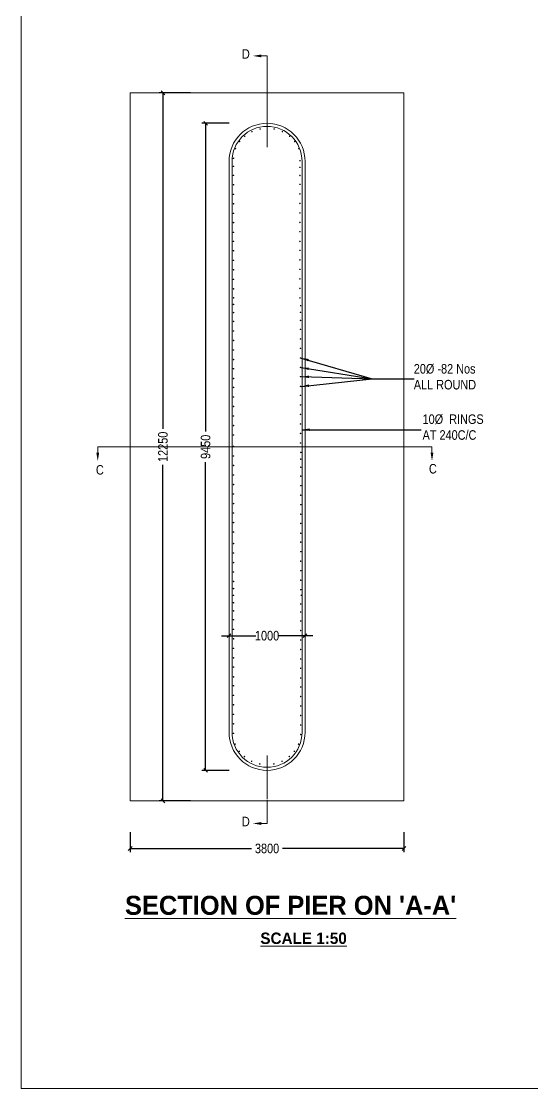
# Model space of a CAD drawing. Header units: millimetres. Extents: x 1287630 to 2675800, y -74961 to 3960.
# Drawn here: x 1287630 to 1301081, y -51040 to -23000 of the extents above; entities that cross this region are included whole.
import ezdxf

# ---------------------------------------------------------------- set-up
doc = ezdxf.new("R2010")
doc.units = ezdxf.units.MM
doc.layers.add('abutment', color=7, linetype='Continuous')
doc.layers.add('canal', color=7, linetype='Continuous')
doc.styles.add('ARIAL NARROW', font='ARIALN.TTF')
doc.styles.add('arn', font='ARIALN.TTF')
doc.styles.add('CITYBLUEPR', font='cityb___.ttf')
doc.dimstyles.new('STANDARD$0', dxfattribs={"dimscale": 88.888889, "dimtxt": 0.02, "dimasz": 0.02, "dimexe": 0.05, "dimexo": 0.1, "dimgap": 0.002, "dimtad": 2, "dimdec": 0, "dimzin": 1, "dimdsep": 46, "dimtxsty": 'Standard', "dimcen": 0.09, "dimadec": 0, "dimazin": 0, "dimtfac": 1, "dimtdec": 4, "dimtofl": 0, "dimtmove": 0, "dimatfit": 3, "dimfxl": 1, "dimtolj": 1, "dimtzin": 1, "dimarcsym": 0})
doc.dimstyles.new('STANDARD$7', dxfattribs={"dimtxt": 2, "dimasz": 2, "dimexe": 1.25, "dimexo": 0.625, "dimtad": 1, "dimdec": 0, "dimlfac": 0.5, "dimdsep": 46, "dimtxsty": 'Standard', "dimcen": 2.5, "dimadec": 0, "dimazin": 0, "dimtfac": 1, "dimtdec": 0, "dimtmove": 0, "dimatfit": 3, "dimfxl": 1, "dimtolj": 1, "dimtzin": 0, "dimarcsym": 0})

# ---------------------------------------------------------------- blocks, each defined once
blk = doc.blocks.new('_Oblique')
at = {"color": 0, "linetype": 'ByBlock', "lineweight": -2}
blk.add_line((-0.5, -0.5), (0.5, 0.5), dxfattribs=at)
blk = doc.blocks.new('*D176')
at = {"layer": 'abutment', "color": 0, "linetype": 'ByBlock', "lineweight": -2, "transparency": 16777216}
for p, q in [((1292894, -39141), (1293797, -39141)), ((1295294, -39141), (1294390, -39141))]:
    blk.add_line(p, q, dxfattribs=at)
at = {"layer": 'Defpoints', "color": 0, "linetype": 'ByBlock', "lineweight": 9, "transparency": 16777216}
for p in [(1293094, -38164), (1295094, -38164), (1295094, -39141)]:
    blk.add_point(p, dxfattribs=at)
at = {"layer": 'abutment', "color": 0, "linetype": 'ByBlock', "lineweight": -2, "transparency": 16777216, "xscale": 100, "yscale": 100, "zscale": 100, "rotation": 180}
blk.add_blockref('_Oblique', (1293094, -39141), dxfattribs=at)
at = {"layer": 'abutment', "color": 0, "linetype": 'ByBlock', "lineweight": -2, "transparency": 16777216, "xscale": 100, "yscale": 100, "zscale": 100}
blk.add_blockref('_Oblique', (1295094, -39141), dxfattribs=at)
at = {"layer": 'abutment', "color": 0, "linetype": 'ByBlock', "lineweight": 9, "transparency": 16777216, "insert": (1294094, -39141), "char_height": 250, "attachment_point": 5, "style": 'arn'}
blk.add_mtext('\\A1;1000', dxfattribs=at)
blk = doc.blocks.new('*D150')
at = {"layer": 'canal', "color": 0, "linetype": 'Continuous', "lineweight": -2, "transparency": 16777216}
for p, q in [((1293096, -25678), (1292378, -25678)), ((1292478, -25678), (1292478, -33773)), ((1292478, -42678), (1292478, -34584)), ((1293096, -42678), (1292378, -42678))]:
    blk.add_line(p, q, dxfattribs=at)
at = {"layer": 'Defpoints', "color": 0, "linetype": 'Continuous', "lineweight": 9, "transparency": 16777216}
for p in [(1293196, -25678), (1292478, -42678), (1293196, -42678)]:
    blk.add_point(p, dxfattribs=at)
at = {"layer": 'canal', "color": 0, "linetype": 'Continuous', "lineweight": -2, "transparency": 16777216, "xscale": 100, "yscale": 100, "zscale": 100}
for p, rotation in [((1292478, -25678), 90), ((1292478, -42678), 270)]:
    blk.add_blockref('_Oblique', p, dxfattribs=dict(at, rotation=rotation))
at = {"layer": 'canal', "color": 0, "linetype": 'Continuous', "lineweight": 9, "transparency": 16777216, "insert": (1292478, -34178), "char_height": 250, "attachment_point": 5, "rotation": 90, "style": 'ARIAL NARROW'}
blk.add_mtext('\\A1;9450', dxfattribs=at)
blk = doc.blocks.new('*D156')
at = {"layer": 'canal', "color": 0, "linetype": 'Continuous', "lineweight": -2, "transparency": 16777216}
for p, q in [((1292083, -24878), (1291256, -24878)), ((1291356, -24878), (1291356, -33703)), ((1291356, -43478), (1291356, -34654)), ((1292083, -43478), (1291256, -43478))]:
    blk.add_line(p, q, dxfattribs=at)
at = {"layer": 'Defpoints', "color": 0, "linetype": 'Continuous', "lineweight": 9, "transparency": 16777216}
for p in [(1292183, -24878), (1291356, -43478), (1292183, -43478)]:
    blk.add_point(p, dxfattribs=at)
at = {"layer": 'canal', "color": 0, "linetype": 'Continuous', "lineweight": -2, "transparency": 16777216, "xscale": 100, "yscale": 100, "zscale": 100}
for p, rotation in [((1291356, -24878), 90), ((1291356, -43478), 270)]:
    blk.add_blockref('_Oblique', p, dxfattribs=dict(at, rotation=rotation))
at = {"layer": 'canal', "color": 0, "linetype": 'Continuous', "lineweight": 9, "transparency": 16777216, "insert": (1291356, -34178), "char_height": 250, "attachment_point": 5, "rotation": 90, "style": 'ARIAL NARROW'}
blk.add_mtext('\\A1;12250', dxfattribs=at)
blk = doc.blocks.new('*D157')
at = {"layer": 'canal', "color": 0, "linetype": 'Continuous', "lineweight": -2, "transparency": 16777216}
for p, q in [((1290494, -44305), (1290494, -44831)), ((1297694, -44305), (1297694, -44831)), ((1290494, -44731), (1293688, -44731)), ((1297694, -44731), (1294499, -44731))]:
    blk.add_line(p, q, dxfattribs=at)
at = {"layer": 'Defpoints', "color": 0, "linetype": 'Continuous', "lineweight": 9, "transparency": 16777216}
for p in [(1290494, -44205), (1297694, -44205), (1297694, -44731)]:
    blk.add_point(p, dxfattribs=at)
at = {"layer": 'canal', "color": 0, "linetype": 'Continuous', "lineweight": -2, "transparency": 16777216, "xscale": 100, "yscale": 100, "zscale": 100, "rotation": 180}
blk.add_blockref('_Oblique', (1290494, -44731), dxfattribs=at)
at = {"layer": 'canal', "color": 0, "linetype": 'Continuous', "lineweight": -2, "transparency": 16777216, "xscale": 100, "yscale": 100, "zscale": 100}
blk.add_blockref('_Oblique', (1297694, -44731), dxfattribs=at)
at = {"layer": 'canal', "color": 0, "linetype": 'Continuous', "lineweight": 9, "transparency": 16777216, "insert": (1294094, -44731), "char_height": 250, "attachment_point": 5, "style": 'ARIAL NARROW'}
blk.add_mtext('\\A1;3800', dxfattribs=at)

msp = doc.modelspace()

# ---------------------------------------------------------------- linework, layer by layer
at = {"layer": 'abutment', "color": 0, "linetype": 'ByBlock', "lineweight": 9}
for p, q in [((1287630, -51040), (1287630, 3960)), ((1293943.5, -23908.5), (1294093.5, -23908.5)), ((1294093.5, -23908.5), (1294093.5, -24239.6)), ((1294093.5, -26301.9), (1294093.5, -24239.6)), ((1290493.5, -24878.3), (1297693.5, -24878.3)), ((1293093.5, -34178.3), (1293093.5, -26678.3)), ((1293173.5, -34178.3), (1293173.5, -26678.3)), ((1295013.5, -34178.3), (1295013.5, -26678.3)), ((1295093.5, -34178.3), (1295093.5, -26678.3)), ((1293093.5, -37928.3), (1293093.5, -30428.3)), ((1295093.5, -37928.3), (1295093.5, -30428.3)), ((1289640.8, -34178.3), (1293503, -34178.3)), ((1289640.8, -34328.3), (1289640.8, -34178.3)), ((1293093.5, -34178.3), (1295093.5, -34178.3)), ((1293093.5, -34178.3), (1293093.5, -41678.3)), ((1293173.5, -34178.3), (1293173.5, -41678.3)), ((1298432.3, -34178.3), (1294570.2, -34178.3)), ((1295013.5, -34178.3), (1295013.5, -41678.3)), ((1295093.5, -34178.3), (1295093.5, -41678.3)), ((1298432.3, -34328.3), (1298432.3, -34178.3)), ((1294093.5, -42291.7), (1294093.5, -43422.9)), ((1294093.5, -44076.2), (1294093.5, -43456.4)), ((1297693.5, -43478.3), (1290493.5, -43478.3)), ((1287630, -51040), (1368022.7, -51040))]:
    msp.add_line(p, q, dxfattribs=at)
at = {"layer": 'abutment', "color": 0, "linetype": 'ByBlock', "lineweight": 9, "ltscale": 700}
for p, q in [((1290493.5, -24878.3), (1290493.5, -43478.3)), ((1297693.5, -24878.3), (1297693.5, -43478.3)), ((1294093.5, -44076.2), (1293943.5, -44073.7))]:
    msp.add_line(p, q, dxfattribs=at)
at = {"layer": 'abutment', "color": 0, "linetype": 'ByBlock', "lineweight": 9, "const_width": 20}
for points in [[(1293506.1, -26030.8, 1), (1293508.2, -26010.9, 1)], [(1293693.7, -25905.5, 1), (1293699.9, -25886.5, 1)], [(1293906.6, -25835.3, 1), (1293916.6, -25818, 1)], [(1294287.1, -25835.3, -1), (1294277.1, -25818, -1)], [(1294500, -25905.5, -1), (1294493.8, -25886.5, -1)], [(1294687.6, -26030.8, -1), (1294685.5, -26010.9, -1)], [(1293271.6, -26350.4, 1), (1293253.3, -26342.3, 1)], [(1293373.9, -26167.6, 1), (1293371.8, -26147.8, 1)], [(1294819.8, -26167.6, -1), (1294821.9, -26147.8, -1)], [(1294922.1, -26350.4, -1), (1294940.4, -26342.3, -1)], [(1293222.2, -26596.8, -1), (1293202.2, -26596.8, -1)], [(1293222.2, -26809.6, 1), (1293202.2, -26809.6, 1)], [(1294968, -26836.1, -1), (1294948, -26836.1, -1)], [(1294969.5, -26663.3, 1), (1294949.9, -26659.1, 1)], [(1293222.2, -27044, 1), (1293202.2, -27044, 1)], [(1294968, -27048.9, 1), (1294948, -27048.9, 1)], [(1293222.2, -27294, 1), (1293202.2, -27294, 1)], [(1294968, -27283.3, 1), (1294948, -27283.3, 1)], [(1293222.2, -27544, 1), (1293202.2, -27544, 1)], [(1294968, -27533.3, 1), (1294948, -27533.3, 1)], [(1293222.2, -27794, 1), (1293202.2, -27794, 1)], [(1293222.2, -28044, 1), (1293202.2, -28044, 1)], [(1294968, -27783.3, 1), (1294948, -27783.3, 1)], [(1294968, -28033.3, 1), (1294948, -28033.3, 1)], [(1293222.2, -28286.4, -1), (1293202.2, -28286.4, -1)], [(1294968, -28283.3, 1), (1294948, -28283.3, 1)], [(1293222.2, -28543.2, 1), (1293202.2, -28543.2, 1)], [(1294968, -28525.8, -1), (1294948, -28525.8, -1)], [(1293222.2, -28777.6, 1), (1293202.2, -28777.6, 1)], [(1294968, -28782.5, 1), (1294948, -28782.5, 1)], [(1293222.2, -29027.6, 1), (1293202.2, -29027.6, 1)], [(1294968, -29016.9, 1), (1294948, -29016.9, 1)], [(1293222.2, -29277.6, 1), (1293202.2, -29277.6, 1)], [(1294968, -29266.9, 1), (1294948, -29266.9, 1)], [(1293222.2, -29527.6, 1), (1293202.2, -29527.6, 1)], [(1294968, -29516.9, 1), (1294948, -29516.9, 1)], [(1293222.2, -29777.6, 1), (1293202.2, -29777.6, 1)], [(1294968, -29766.9, 1), (1294948, -29766.9, 1)], [(1294968, -30016.9, 1), (1294948, -30016.9, 1)], [(1293222.2, -30027.6, 1), (1293202.2, -30027.6, 1)], [(1293223.6, -30264.6, 1), (1293204.1, -30260.4, 1)], [(1294968, -30266.9, 1), (1294948, -30266.9, 1)], [(1293222.2, -30437.3, -1), (1293202.2, -30437.3, -1)], [(1294985.6, -30472.7, 1), (1294966.1, -30468.6, 1)], [(1293222.2, -30650.2, 1), (1293202.2, -30650.2, 1)], [(1294984.2, -30645.5, -1), (1294964.2, -30645.5, -1)], [(1294984.2, -30858.3, 1), (1294964.2, -30858.3, 1)], [(1293222.2, -30884.6, 1), (1293202.2, -30884.6, 1)], [(1293222.2, -31134.6, 1), (1293202.2, -31134.6, 1)], [(1294984.2, -31092.8, 1), (1294964.2, -31092.8, 1)], [(1293222.2, -31384.6, 1), (1293202.2, -31384.6, 1)], [(1294984.2, -31342.8, 1), (1294964.2, -31342.8, 1)], [(1293222.2, -31634.6, 1), (1293202.2, -31634.6, 1)], [(1294984.2, -31592.8, 1), (1294964.2, -31592.8, 1)], [(1293222.2, -31884.6, 1), (1293202.2, -31884.6, 1)], [(1294984.2, -31842.8, 1), (1294964.2, -31842.8, 1)], [(1293222.2, -32127, -1), (1293202.2, -32127, -1)], [(1294984.2, -32092.8, 1), (1294964.2, -32092.8, 1)], [(1293222.2, -32383.7, 1), (1293202.2, -32383.7, 1)], [(1294984.2, -32335.2, -1), (1294964.2, -32335.2, -1)], [(1293222.2, -32618.2, 1), (1293202.2, -32618.2, 1)], [(1294984.2, -32591.9, 1), (1294964.2, -32591.9, 1)], [(1294984.2, -32826.4, 1), (1294964.2, -32826.4, 1)], [(1293222.2, -32868.2, 1), (1293202.2, -32868.2, 1)], [(1294984.2, -33076.4, 1), (1294964.2, -33076.4, 1)], [(1293222.2, -33118.2, 1), (1293202.2, -33118.2, 1)], [(1293222.2, -33368.2, 1), (1293202.2, -33368.2, 1)], [(1294984.2, -33326.4, 1), (1294964.2, -33326.4, 1)], [(1293222.2, -33618.2, 1), (1293202.2, -33618.2, 1)], [(1294984.2, -33576.4, 1), (1294964.2, -33576.4, 1)], [(1293222.2, -33868.2, 1), (1293202.2, -33868.2, 1)], [(1294984.2, -33826.4, 1), (1294964.2, -33826.4, 1)], [(1293222.2, -34168.2, 1), (1293202.2, -34168.2, 1)], [(1294984.2, -34076.4, 1), (1294964.2, -34076.4, 1)], [(1293222.2, -34418.2, 1), (1293202.2, -34418.2, 1)], [(1294990.9, -34501.3, -1), (1294970.9, -34501.3, -1)], [(1294992.3, -34328.5, 1), (1294972.8, -34324.3, 1)], [(1293222.2, -34668.2, 1), (1293202.2, -34668.2, 1)], [(1294990.9, -34714.1, 1), (1294970.9, -34714.1, 1)], [(1293222.2, -34918.2, 1), (1293202.2, -34918.2, 1)], [(1294990.9, -34948.5, 1), (1294970.9, -34948.5, 1)], [(1293222.2, -35168.2, 1), (1293202.2, -35168.2, 1)], [(1294990.9, -35198.5, 1), (1294970.9, -35198.5, 1)], [(1293222.2, -35418.2, 1), (1293202.2, -35418.2, 1)], [(1294990.9, -35448.5, 1), (1294970.9, -35448.5, 1)], [(1293222.2, -35668.2, 1), (1293202.2, -35668.2, 1)], [(1294990.9, -35698.5, 1), (1294970.9, -35698.5, 1)], [(1293222.2, -35918.2, 1), (1293202.2, -35918.2, 1)], [(1293222.2, -36168.2, 1), (1293202.2, -36168.2, 1)], [(1294990.9, -35948.5, 1), (1294970.9, -35948.5, 1)], [(1294990.9, -36191, -1), (1294970.9, -36191, -1)], [(1293222.2, -36418.2, 1), (1293202.2, -36418.2, 1)], [(1294990.9, -36447.7, 1), (1294970.9, -36447.7, 1)], [(1293222.2, -36718.2, 1), (1293202.2, -36718.2, 1)], [(1294990.9, -36682.1, 1), (1294970.9, -36682.1, 1)], [(1293222.2, -36968.2, 1), (1293202.2, -36968.2, 1)], [(1294990.9, -36932.1, 1), (1294970.9, -36932.1, 1)], [(1293222.2, -37218.2, 1), (1293202.2, -37218.2, 1)], [(1294990.9, -37182.1, 1), (1294970.9, -37182.1, 1)], [(1293222.2, -37468.2, 1), (1293202.2, -37468.2, 1)], [(1294990.9, -37432.1, 1), (1294970.9, -37432.1, 1)], [(1293222.2, -37715.6, 1), (1293202.2, -37715.6, 1)], [(1294990.9, -37682.1, 1), (1294970.9, -37682.1, 1)], [(1293220.2, -38078.6, -1), (1293200.6, -38082.7, -1)], [(1293222.2, -37902.4, 1), (1293202.2, -37902.4, 1)], [(1294990.9, -37932.1, 1), (1294970.9, -37932.1, 1)], [(1294984.6, -38079.4, 1), (1295004.2, -38083.5, 1)], [(1293222.2, -38274.7, -1), (1293202.2, -38274.7, -1)], [(1294987.1, -38306.6, -1), (1294967.1, -38306.6, -1)], [(1293222.2, -38487.5, 1), (1293202.2, -38487.5, 1)], [(1294987.1, -38519.4, 1), (1294967.1, -38519.4, 1)], [(1293222.2, -38721.9, 1), (1293202.2, -38721.9, 1)], [(1293222.2, -38971.9, 1), (1293202.2, -38971.9, 1)], [(1294987.1, -38753.8, 1), (1294967.1, -38753.8, 1)], [(1293222.2, -39221.9, 1), (1293202.2, -39221.9, 1)], [(1294987.1, -39003.8, 1), (1294967.1, -39003.8, 1)], [(1294987.1, -39253.8, 1), (1294967.1, -39253.8, 1)], [(1293222.2, -39471.9, 1), (1293202.2, -39471.9, 1)], [(1294987.1, -39503.8, 1), (1294967.1, -39503.8, 1)], [(1293222.2, -39721.9, 1), (1293202.2, -39721.9, 1)], [(1294987.1, -39753.8, 1), (1294967.1, -39753.8, 1)], [(1293222.2, -39964.4, -1), (1293202.2, -39964.4, -1)], [(1294987.1, -39996.3, -1), (1294967.1, -39996.3, -1)], [(1293222.2, -40221.1, 1), (1293202.2, -40221.1, 1)], [(1294987.1, -40253, 1), (1294967.1, -40253, 1)], [(1293222.2, -40455.5, 1), (1293202.2, -40455.5, 1)], [(1294987.1, -40487.4, 1), (1294967.1, -40487.4, 1)], [(1293222.2, -40705.5, 1), (1293202.2, -40705.5, 1)], [(1293222.2, -40955.5, 1), (1293202.2, -40955.5, 1)], [(1294987.1, -40737.4, 1), (1294967.1, -40737.4, 1)], [(1293222.2, -41205.5, 1), (1293202.2, -41205.5, 1)], [(1294987.1, -40987.4, 1), (1294967.1, -40987.4, 1)], [(1294987.1, -41237.4, 1), (1294967.1, -41237.4, 1)], [(1293222.2, -41455.5, 1), (1293202.2, -41455.5, 1)], [(1294987.1, -41487.4, 1), (1294967.1, -41487.4, 1)], [(1293222.2, -41705.5, 1), (1293202.2, -41705.5, 1)], [(1294987.1, -41737.4, 1), (1294967.1, -41737.4, 1)], [(1293262.8, -41985, -1), (1293244.6, -41993.1, -1)], [(1294913.3, -41985, 1), (1294931.6, -41993.1, 1)], [(1293365.1, -42167.7, -1), (1293363, -42187.6, -1)], [(1293497.3, -42304.6, -1), (1293499.4, -42324.5, -1)], [(1294678.8, -42304.6, 1), (1294676.7, -42324.5, 1)], [(1294811.1, -42167.7, 1), (1294813.2, -42187.6, 1)], [(1293684.9, -42429.8, -1), (1293691.1, -42448.9, -1)], [(1293897.8, -42500.1, -1), (1293907.8, -42517.4, -1)], [(1294278.3, -42500.1, 1), (1294268.3, -42517.4, 1)], [(1294491.2, -42429.8, 1), (1294485, -42448.9, 1)]]:
    msp.add_lwpolyline(points, format="xyb", close=True, dxfattribs=at)
at = {"layer": 'abutment', "color": 0, "linetype": 'ByBlock', "lineweight": 9}
for centre, radius, start, end in [((1294093.5, -26678.3), 1000, 0, 180), ((1294093.5, -26678.3), 920, 0, 180), ((1294093.5, -41678.3), 1000, 180, 0), ((1294093.5, -41678.3), 920, 180, 0)]:
    msp.add_arc(centre, radius, start, end, dxfattribs=at)
for points in [[(1293943.5, -23946), (1293718.5, -23908.5), (1293943.5, -23871)], [(1289603.3, -34328.3), (1289640.8, -34553.3), (1289678.3, -34328.3)], [(1298469.8, -34328.3), (1298432.3, -34553.3), (1298394.8, -34328.3)], [(1293943.5, -44036.2), (1293718.5, -44073.7), (1293943.5, -44111.2)]]:
    msp.add_solid(points, dxfattribs=at)

# ---------------------------------------------------------------- texts
for s, height, style, p in [('D', 250, 'arn', (1293432.7, -23981.7)), ('C', 250, 'arn', (1289592.1, -34907.7)), ('C', 250, 'arn', (1298351.5, -34879.1)), ('D', 250, 'arn', (1293432.7, -44146.8)), ("%%USECTION OF PIER ON 'A-A'", 500, 'CITYBLUEPR', (1290356.7, -46473.3)), ('%%USCALE 1:50', 300, 'CITYBLUEPR', (1293917.2, -47239.3))]:
    msp.add_text(s, height=height, dxfattribs=dict(at, style=style)).set_placement(p)
at = {"layer": 'abutment', "color": 0, "linetype": 'ByBlock', "lineweight": 9, "char_height": 250, "attachment_point": 7, "style": 'arn'}
for s, insert in [('20%%C -82 Nos\\PALL ROUND', (1297953.5, -32673.4)), ('10%%C  RINGS\\PAT 240C/C', (1298184.4, -33996))]:
    msp.add_mtext(s, dxfattribs=dict(at, insert=insert))

# ---------------------------------------------------------------- dimensions: what is measured, and where the dimension line sits
at = {"layer": 'abutment', "color": 0, "linetype": 'ByBlock', "lineweight": 9}
dim = msp.add_linear_dim(base=(1295093.5, -39141), p1=(1293093.5, -38163.7), p2=(1295093.5, -38163.7), text='1000', dimstyle='STANDARD$0', override={"dimscale": 1, "dimtxt": 250, "dimasz": 100, "dimexe": 0.18, "dimexo": 0.0625, "dimgap": 0.09, "dimtad": 0, "dimtoh": 1, "dimzin": 0, "dimtxsty": 'arn', "dimblk1": 'Oblique', "dimblk2": 'Oblique', "dimsah": 1, "dimdle": 200, "dimse1": 1, "dimse2": 1, "dimtzin": 0}, dxfattribs=at)
dim.commit()
dim.dimension.update_dxf_attribs({"geometry": '*D176', "text_midpoint": (1294093.5, -39141)})
at = {"layer": 'canal', "color": 0, "linetype": 'Continuous', "lineweight": 9}
for base, p1, p2, text, picture, middle in [((1291355.8, -43478.3), (1292183, -24878.3), (1292183, -43478.3), '12250', '*D156', (1291355.8, -34178.3)), ((1292477.7, -42678.3), (1293195.6, -25678.3), (1293195.6, -42678.3), '9450', '*D150', (1292477.7, -34178.3))]:
    dim = msp.add_linear_dim(base=base, p1=p1, p2=p2, angle=90, text=text, dimstyle='STANDARD$0', override={"dimscale": 1, "dimtxt": 250, "dimasz": 100, "dimexe": 100, "dimexo": 100, "dimgap": 100, "dimtad": 0, "dimtoh": 1, "dimzin": 0, "dimtxsty": 'ARIAL NARROW', "dimblk1": 'Oblique', "dimblk2": 'Oblique', "dimsah": 1, "dimtzin": 0}, dxfattribs=at)
    dim.commit()
    dim.dimension.update_dxf_attribs({"geometry": picture, "text_midpoint": middle})
dim = msp.add_linear_dim(base=(1297693.5, -44731.3), p1=(1290493.5, -44204.8), p2=(1297693.5, -44204.8), text='3800', dimstyle='STANDARD$0', override={"dimscale": 1, "dimtxt": 250, "dimasz": 100, "dimexe": 100, "dimexo": 100, "dimgap": 100, "dimtad": 0, "dimtoh": 1, "dimzin": 0, "dimtxsty": 'ARIAL NARROW', "dimblk1": 'Oblique', "dimblk2": 'Oblique', "dimsah": 1, "dimtzin": 0}, dxfattribs=at)
dim.commit()
dim.dimension.update_dxf_attribs({"geometry": '*D157', "text_midpoint": (1294093.5, -44731.3)})

# ---------------------------------------------------------------- leaders
at = {"layer": 'abutment', "color": 0, "linetype": 'ByBlock', "lineweight": 9}
for points in [[(1294992.9, -31846.1), (1296858.8, -32392.8)], [(1294991.9, -32097.3), (1296858.8, -32392.8)], [(1294996.6, -32333.1), (1296858.8, -32392.8)]]:
    msp.add_leader(points, dimstyle='STANDARD$7', override={"dimtxt": 200, "dimasz": 200, "dimexe": 0.18, "dimexo": 0.0625, "dimgap": 0.09, "dimtad": 0, "dimtoh": 1, "dimlfac": 1, "dimzin": 0, "dimtxsty": 'arn', "dimcen": 0.09, "dimdle": 200, "dimse1": 1, "dimse2": 1, "dimtdec": 4, "dimtofl": 0}, dxfattribs=at)
at = {"layer": 'abutment', "color": 0, "linetype": 'ByBlock', "lineweight": 9, "annotation_type": 0, "has_hookline": 1, "hookline_direction": 0}
for points, text_width in [([(1294999, -32592.1), (1296858.8, -32392.8), (1297963.3, -32393.6)], 1623.1), ([(1295013.5, -33727.6), (1298148.9, -33729.1)], 1562.1)]:
    msp.add_leader(points, dimstyle='STANDARD$7', override={"dimtxt": 200, "dimasz": 200, "dimexe": 0.18, "dimexo": 0.0625, "dimgap": 0.09, "dimtad": 0, "dimtoh": 1, "dimlfac": 1, "dimzin": 0, "dimtxsty": 'arn', "dimcen": 0.09, "dimdle": 200, "dimse1": 1, "dimse2": 1, "dimtdec": 4, "dimtofl": 0}, dxfattribs=dict(at, text_width=text_width))

doc.saveas('drawing.dxf')
